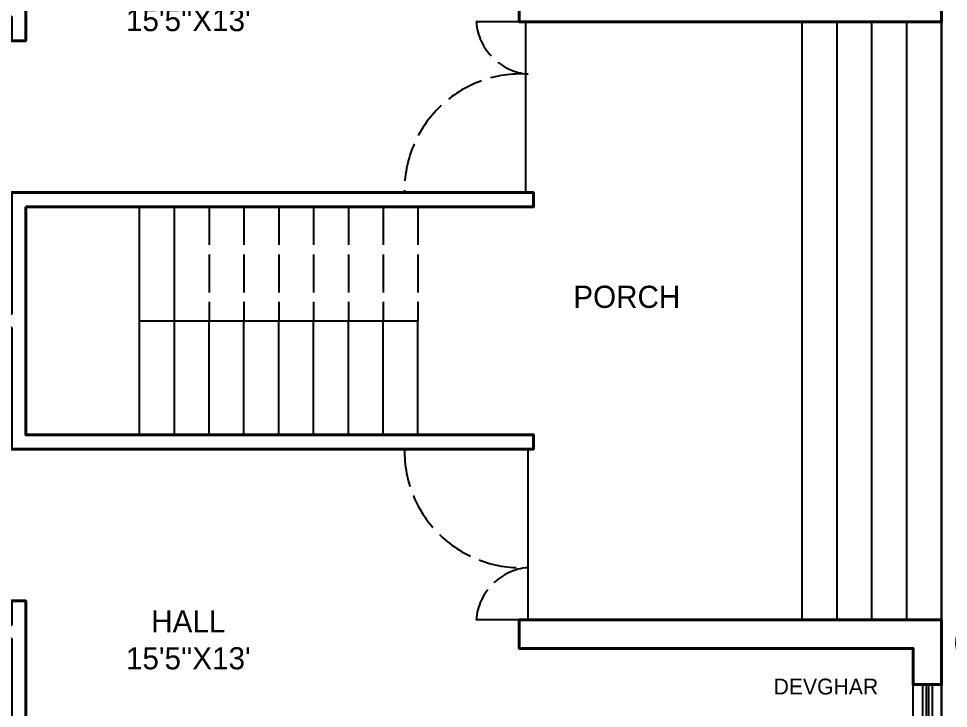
# Model space of a CAD drawing. Header units: feet. Extents: x 3867 to 6666, y -160 to 1574.
# Drawn here: x 4231.8 to 4525.7, y 363.6 to 581.6 of the extents above; entities that cross this region are included whole.
import ezdxf

# ---------------------------------------------------------------- set-up
doc = ezdxf.new("R2010")
doc.units = ezdxf.units.FT
doc.linetypes.add('ACAD_ISO02W100', pattern=[15, 12, -3])
doc.layers.add('5', color=5, linetype='Continuous')
doc.layers.add('PDF_Text', color=7, linetype='Continuous')
doc.layers.add('flooring', color=255, linetype='Continuous', lineweight=20)
doc.layers.add('FURNITURE', color=17, linetype='Continuous', true_color=0x753b35)
doc.styles.add('PDF Bahnschrift', font='')
doc.styles.get('PDF Bahnschrift').set_extended_font_data('Bahnschrift')

# ---------------------------------------------------------------- blocks, each defined once
blk = doc.blocks.new('WD_WIN4')
for p, q in [((-0.5, 0.5), (0.5, 0.5)), ((-0.5, 0.12), (0.5, 0.12)), ((-0.5, -0.12), (0.5, -0.12)), ((-0.5, -0.5), (0.5, -0.5))]:
    blk.add_line(p, q)
blk = doc.blocks.new('5EDTFRYGTUI')
h = blk.add_hatch()
h.set_pattern_fill('AR-SAND', color=3, scale=1.35, angle=344.2936, style=0)
h.set_pattern_definition([(21.793635, (2261.2897, 5171.3876), (0.6223016, 2.5271084), [0, -2.052, 0, -2.295, 0, -2.19375]), (351.793635, (2261.2897, 5171.3876), (3.3313572, 3.0208683), [0, -1.107, 0, -1.8495, 0, -0.70875]), (311.793635, (2259.6912, 5171.837), (4.0491859, -1.1307242), [0, -0.675, 0, -2.43, 0, -3.1725]), (301.793635, (2259.6912, 5171.837), (4.2274928, 0.0420173), [0, -0.3375, 0, -1.593, 0, -1.8225])])
h.paths.add_polyline_path([(2370.72, -376.73, -0.320058), (2377.7, -375.7), (2377.75, -375.51, 0.221345), (2369.38, -373.42, -0.15495), (2376.26, -370.12, 0.568465), (2368.81, -372.72, 0.594226), (2362.45, -369.21, -0.125811), (2364.93, -370.19, -0.066291), (2366.45, -371.21, 0.027929), (2365.81, -370.99, -0.130113), (2367.04, -373.46, 0.082005), (2362.32, -372.87, -0.144861), (2363.68, -374.3, 0.146074), (2365.64, -374.75, -0.015918), (2365.97, -374.72, -0.023456), (2365.64, -374.75, 0.083337), (2364.01, -375.27, -0.265337), (2362.85, -378.52, 0.144973), (2362.69, -376.24, 0.436196), (2363.03, -383.82, -0.493671), (2365.74, -377.8, 0.317715), (2369.29, -386.37), (2369.48, -385.69, -0.222385), (2368.29, -379.67, 0.261109), (2372.5, -384.58), (2372.68, -383.93, -0.212466), (2370.6, -378.67, -0.111115), (2376.42, -380.27), (2376.69, -379.31, 0.287309)])
edge = h.paths.add_edge_path()
edge.add_arc((2359.39, -376.4), 4.84, 139.1313, 260.7847)
edge.add_arc((2361.9, -377.02), 5.29, 142.8311, 231.7344, ccw=False)
edge.add_arc((2363.31, -374.99), 5.75, 168.3537, 244.4062)
edge.add_arc((2363.95, -377.03), 4.43, 137.5041, 225.2806, ccw=False)
edge.add_arc((2358.92, -377.65), 4.02, -12.4674, 64.1027, ccw=False)
edge.add_arc((2360.58, -375.89), 3.48, 310.6987, 460.4479)
edge.add_arc((2364.17, -376.84), 6.07, 74.3107, 133.9145, ccw=False)
edge.add_arc((2361.77, -374.55), 5.38, 41.4199, 54.0909)
edge.add_arc((2361.87, -376.41), 6.93, 63.7877, 88.283)
edge.add_arc((2364.68, -372.7), 4.13, 122.5897, 128.9964, ccw=False)
edge.add_arc((2361.77, -374.55), 5.38, 82.7741, 121.9301)
edge.add_arc((2366.31, -374.43), 8.62, 95.4762, 148.9301, ccw=False)
edge.add_arc((2362.44, -369.47), 4.73, 49.8737, 160.4734)
edge.add_arc((2353.9, -368.41), 4.12, 7.3078, 129.1242)
edge.add_arc((2351.69, -370.81), 5.6, 8.5281, 93.9024, ccw=False)
edge.add_arc((2351.67, -380.78), 12.15, 62.7356, 107.1105)
edge.add_arc((2349.44, -376.98), 7.92, 47.0104, 99.7746, ccw=False)
edge.add_arc((2355.05, -375.83), 4.66, 92.6284, 213.7083)
edge.add_spline(control_points=[(2351.18, -378.42), (2351.45, -378.45), (2351.7, -378.6), (2351.95, -378.76)], knot_values=[36.735208, 36.735208, 36.735208, 36.735208, 37.718214, 37.718214, 37.718214, 37.718214], degree=3, periodic=0)
edge.add_arc((2356.17, -377.58), 4.37, 95.6831, 195.5903, ccw=False)
h = blk.add_hatch()
h.set_pattern_fill('AR-SAND', color=3, scale=1.35, angle=344.2936, style=0)
h.set_pattern_definition([(21.7936, (2211.0148, -474.9587), (0.622302, 2.527108), [0, -2.052, 0, -2.295, 0, -2.19375]), (351.7936, (2211.0148, -474.9587), (3.33136, 3.02087), [0, -1.107, 0, -1.8495, 0, -0.70875]), (311.7936, (2209.4163, -474.5092), (4.049186, -1.130724), [0, -0.675, 0, -2.43, 0, -3.1725]), (301.7936, (2209.4163, -474.5092), (4.22749, 0.04202), [0, -0.3375, 0, -1.593, 0, -1.8225])])
h.paths.add_polyline_path([(2372.9, -377.9, -0.160182), (2369.38, -376.89, 0.307235), (2371.52, -381.05, -0.04988), (2370.52, -380.82, 0.091602), (2368.85, -383.21), (2369.48, -385.21, -0.166251), (2373.09, -382.23, 0.323754), (2371.98, -389.9, -0.275043), (2375.22, -383.57, -0.1336), (2377.29, -390.48, 0.367073), (2376.89, -382.57, -0.365176), (2381.75, -388.71, 0.24387), (2378.99, -379.71, -0.205921)])
h.paths.add_polyline_path([(2378.14, -379.16, 0.198386), (2379.86, -376.52, -0.126633), (2376.57, -376.43, -0.067708), (2375.26, -377.31, 0.119999)])
h.paths.add_polyline_path([(2378.15, -379.16, 0.063459), (2379.94, -379.54, -0.030021), (2378.99, -379.71, -0.02923), (2379.77, -380.61, -0.114778), (2384.48, -383.83, 0.566759)])
at = {"layer": 'FURNITURE'}
h = blk.add_hatch(dxfattribs=at)
h.set_pattern_fill('AR-SAND', color=3, scale=2.025, angle=387.3611, style=0)
h.set_pattern_definition([(64.86114, (1314.476, -1168.8824), (-1.906557, 3.406684), [0, -3.078, 0, -3.4425, 0, -3.290625]), (34.86114, (1314.476, -1168.8824), (0.55634, 6.722615), [0, -1.6605, 0, -2.77425, 0, -1.063125]), (354.86114, (1312.264, -1170.027), (5.595386, 2.908463), [0, -1.0125, 0, -3.645, 0, -4.75875]), (344.86114, (1312.264, -1170.027), (4.589552, 4.37622), [0, -0.50625, 0, -2.3895, 0, -2.73375])])
h.paths.add_polyline_path([(2365.13, -360.31, -0.365176), (2367.53, -353.4, 0.248452), (2361.79, -360.25, -0.15495), (2361.46, -353.14, 0.568465), (2360.98, -360.49, 0.569729), (2354.94, -366.12, -0.53021), (2361.36, -363.57, 0.455339), (2360.07, -371.66, -0.245945), (2362.7, -365.89, 0.664143), (2368.42, -369.5, -0.493671), (2364.23, -364.98, 0.380323), (2374.16, -363.94, -0.297658), (2366.77, -363.47, 0.323754), (2373.37, -360.49, -0.275043), (2366.75, -361.12, -0.1336), (2371.15, -356.02, 0.367073)])
at = {"color": 3}
blk.add_line((2367.43, -363.56), (2367.56, -363.98), dxfattribs=at)
for centre, radius, start, end in [((2363.41, -356.95), 4.29, 117.069, 235.5358), ((2372.82, -356.18), 11.77, 165.0429, 200.2746), ((2371.13, -362.24), 9.55, 112.1536, 167.9647), ((2370.42, -358.28), 5.67, 120.7206, 200.9645), ((2370.67, -361.72), 5.72, 85.0936, 165.7209), ((2378.32, -366.66), 12.83, 123.9537, 154.3922), ((2359.63, -365.1), 4.8, 73.6155, 192.3012), ((2368.02, -357.42), 6.17, 258.3809, 330.1391), ((2359.01, -367.02), 4.17, 55.7523, 167.4843), ((2363.97, -368.13), 5.26, 119.8005, 222.0925), ((2368.61, -358.88), 7.51, 234.3279, 317.6197), ((2370.83, -358.05), 6.76, 233.1518, 299.4561), ((2375, -367.9), 4.59, 83.1003, 201.5671), ((2383.83, -372.85), 12.6, 131.0743, 166.3059), ((2363.62, -370.35), 4.73, 82.9551, 193.5548), ((2366.89, -371.28), 6.83, 127.8789, 183.1483), ((2369.57, -372.39), 8.62, 128.5576, 182.0115), ((2366.32, -366.49), 3.67, 170.5791, 304.9385), ((2370.7, -363.19), 6.71, 195.4985, 250.1956), ((2378.27, -376.22), 10.23, 78.185, 133.996), ((2380.02, -372.27), 6.07, 86.7519, 166.9959), ((2355.89, -374.12), 4.12, 40.3892, 162.2055), ((2361.75, -375.36), 5.85, 119.2012, 127.3982), ((2361.75, -375.36), 5.85, 119.2012, 127.3982), ((2365.84, -374.97), 5.38, 44.8481, 155.0115), ((2361.75, -375.36), 5.85, 71.1323, 92.9518), ((2368.66, -374.58), 6.07, 86.7519, 166.9959), ((2367.26, -371.83), 4.13, 32.7916, 162.0778), ((2378.17, -375.47), 6.12, 51.1249, 131.7522), ((2360.34, -384.7), 12.15, 95.817, 140.1919), ((2355.34, -377.34), 5.6, 41.6095, 126.9838), ((2365.14, -375.73), 3.48, 343.7801, 133.5293), ((2382.01, -384.44), 13.73, 89.985, 120.4236), ((2381.04, -369.05), 6.96, 210.6614, 272.1756), ((2356.4, -382.73), 7.92, 80.0918, 132.856), ((2360.48, -378.71), 4.66, 125.7098, 266.2369), ((2362.36, -379.57), 4.37, 128.7645, 239.8967), ((2364.42, -376.81), 4.84, 172.2127, 293.866), ((2366.86, -375.97), 5.29, 175.9125, 264.8158), ((2366.94, -373.49), 5.75, 201.4351, 281.7864), ((2368.58, -374.85), 4.43, 170.5854, 265.5304), ((2364.71, -378.12), 4.02, 20.614, 97.1841), ((2372.17, -375.91), 5.18, 168.5208, 262.7873), ((2373.51, -377.39), 4.16, 136.33, 241.4268), ((2378.04, -371.72), 8.04, 200.3592, 283.651), ((2380.51, -372.32), 7.24, 199.1831, 265.4874), ((2378.39, -370.07), 6.61, 224.4122, 296.1704), ((2361.5, -375.8), 5.85, 318.5822, 345.8049), ((2376.17, -386.53), 8.04, 111.7931, 195.085), ((2379.92, -383.4), 4.59, 354.5342, 113.0011), ((2361.5, -375.8), 5.85, 235.187, 285.2298), ((2375.2, -392.34), 12.6, 42.5082, 77.7399), ((2371.69, -386.87), 10.23, 349.6189, 45.4299), ((2375.64, -389.01), 7.24, 110.617, 176.9213), ((2377.83, -386.84), 6.61, 135.8461, 207.6044), ((2378.92, -389.46), 6.96, 122.0953, 183.6095), ((2363.56, -390.82), 13.73, 1.4189, 31.8575), ((2375.67, -388.52), 6.07, 358.1858, 78.4298), ((2372.43, -386.75), 6.12, 322.5589, 43.1862), ((2375.71, -381.17), 5.85, 239.7363, 280.0846)]:
    blk.add_arc(centre, radius, start, end, dxfattribs=at)
at = {"color": 32}
for centre, radius, start, end in [((2364.62, -361.94), 5.47, 102.718, 129.3432), ((2364.62, -361.94), 5.47, 61.3739, 85.6286), ((2364.62, -361.94), 5.47, 2.271, 42.6193), ((2364.62, -361.94), 5.47, 151.3139, 162.56), ((2354.32, -370.25), 8.65, 68.0067, 304.854), ((2372.67, -372.05), 5.85, 27.4052, 51.66), ((2372.67, -372.05), 5.85, 328.3023, 8.6506), ((2372.67, -372.05), 5.85, 235.7812, 272.183), ((2372.67, -372.05), 5.85, 295.8024, 311.6899), ((2370.12, -383.91), 6.79, 156.9489, 332.8697)]:
    blk.add_arc(centre, radius, start, end, dxfattribs=at)
at = {"color": 3, "ltscale": 10}
blk.add_arc((2369.54, -355.24), 6.5, 244.63, 306.1443, dxfattribs=at)
at = {"layer": 'flooring', "color": 3}
for p, q in [((2378.23, -373.91), (2379.2, -375.76)), ((2376.6, -378.41), (2380.66, -376.28)), ((2379.73, -376.77), (2380.85, -378.9)), ((2362.76, -381.52), (2363.42, -382.77))]:
    blk.add_line(p, q, dxfattribs=at)

msp = doc.modelspace()

# ---------------------------------------------------------------- linework, layer by layer
for p, q in [((4523.57, 252.08), (4523.57, 720.08)), ((4234.07, 711.08), (4234.07, 574.58)), ((4390.07, 580.58), (4390.07, 589.58)), ((4390.07, 589.58), (4390.07, 580.58)), ((4392.89, 580.58), (4376.44, 580.58)), ((4390.07, 580.58), (4523.57, 580.58)), ((4390.07, 580.58), (4523.57, 580.58)), ((4392.1, 580.58), (4392.1, 526.58)), ((4479.57, 391.58), (4479.57, 580.58)), ((4490.57, 391.58), (4490.57, 580.58)), ((4501.57, 391.58), (4501.57, 580.58)), ((4512.57, 391.58), (4512.57, 580.58)), ((4523.57, 391.58), (4523.57, 580.58)), ((4229.57, 574.58), (4234.07, 574.58)), ((4229.57, 526.58), (4394.57, 526.58)), ((4394.57, 522.08), (4394.57, 526.58)), ((4394.57, 526.58), (4394.57, 522.08)), ((4234.07, 522.08), (4394.57, 522.08)), ((4234.07, 450.08), (4234.07, 522.08)), ((4234.07, 522.08), (4394.57, 522.08)), ((4270.07, 450.08), (4270.07, 522.08)), ((4281.07, 450.08), (4281.07, 522.08)), ((4270.07, 486.08), (4358.07, 486.08)), ((4292.07, 450.08), (4292.07, 486.08)), ((4303.07, 450.08), (4303.07, 486.08)), ((4314.07, 450.08), (4314.07, 486.08)), ((4325.07, 450.08), (4325.07, 486.08)), ((4336.07, 450.08), (4336.07, 486.08)), ((4347.07, 450.08), (4347.07, 486.08)), ((4358.07, 450.08), (4358.07, 486.08)), ((4234.07, 450.08), (4394.57, 450.08)), ((4394.57, 445.58), (4394.57, 450.08)), ((4229.57, 445.58), (4394.57, 445.58)), ((4392.89, 391.58), (4392.89, 445.58)), ((4229.57, 397.58), (4234.07, 397.58)), ((4234.07, 261.08), (4234.07, 397.58)), ((4392.89, 391.58), (4376.44, 391.58)), ((4390.07, 391.58), (4523.57, 391.58)), ((4390.07, 382.58), (4390.07, 391.58)), ((4390.07, 382.58), (4514.57, 382.58)), ((4514.57, 261.08), (4514.57, 382.58)), ((4514.57, 371.18), (4523.57, 371.18))]:
    msp.add_line(p, q)
at = {"linetype": 'ACAD_ISO02W100'}
for p, q in [((4292.07, 522.08), (4292.07, 486.08)), ((4303.07, 522.08), (4303.07, 486.08)), ((4314.07, 522.08), (4314.07, 486.08)), ((4325.07, 522.08), (4325.07, 486.08)), ((4336.07, 522.08), (4336.07, 486.08)), ((4347.07, 522.08), (4347.07, 486.08)), ((4358.07, 522.08), (4358.07, 486.08))]:
    msp.add_line(p, q, dxfattribs=at)
msp.add_lwpolyline([(4523.57, 252.08), (3923.57, 252.08), (3923.57, 720.08), (4523.57, 720.08)], close=True)
at = {"lineweight": 40}
for points in [[(4281.57, 720.08), (4220.57, 720.08), (4220.57, 711.08), (4229.57, 711.08), (4229.57, 586.58), (4211.57, 586.58), (4211.57, 582.08), (4229.57, 582.08), (4229.57, 574.58), (4234.07, 574.58), (4234.07, 711.08), (4281.57, 711.08)], [(4523.57, 600.99), (4514.57, 600.99), (4514.57, 589.58), (4390.07, 589.58), (4390.07, 580.58), (4392.89, 580.58), (4523.57, 580.58)], [(4234.07, 522.08), (4394.57, 522.08), (4394.57, 526.58), (4229.57, 526.58), (4229.57, 488.33), (4016.57, 488.33), (4016.57, 518.33), (4012.07, 518.33), (4012.07, 488.33), (3932.57, 488.33), (3932.57, 502), (3923.57, 502), (3923.57, 470.17), (3932.57, 470.17), (3932.57, 483.83), (4012.07, 483.83), (4012.07, 453.83), (4016.57, 453.83), (4016.57, 483.83), (4229.57, 483.83), (4229.57, 445.58), (4394.57, 445.58), (4394.57, 450.08), (4234.07, 450.08)], [(4281.57, 261.08), (4234.07, 261.08), (4234.07, 397.58), (4229.57, 397.58), (4229.57, 390.08), (4211.57, 390.08), (4211.57, 385.58), (4229.57, 385.58), (4229.57, 261.08), (4220.57, 261.08), (4220.57, 252.08), (4281.57, 252.08)], [(4523.57, 391.58), (4390.07, 391.58), (4390.07, 382.58), (4514.57, 382.58), (4514.57, 371.18), (4523.57, 371.18)]]:
    msp.add_lwpolyline(points, close=True, dxfattribs=at)
at = {"linetype": 'ACAD_ISO02W100'}
for centre, radius, start, end in [((4394.54, 582.1), 18.17, 184.7851, 264.7842), ((4390.56, 527.36), 36.72, 86.36, 181.2074), ((4390.56, 444.81), 36.72, 178.7926, 273.64), ((4394.54, 390.07), 18.17, 95.2158, 175.2149)]:
    msp.add_arc(centre, radius, start, end, dxfattribs=at)

# ---------------------------------------------------------------- block references
at = {"lineweight": 40, "rotation": 307.022872106022}
msp.add_blockref('5EDTFRYGTUI', (3414.77, 2487.16), dxfattribs=at)
at = {"layer": '5', "xscale": 60, "yscale": 3, "zscale": 60, "rotation": 269.9999999999882}
msp.add_blockref('WD_WIN4', (4519.07, 341.18), dxfattribs=at)

# ---------------------------------------------------------------- texts
at = {"layer": 'PDF_Text', "width": 110.9724, "style": 'PDF Bahnschrift'}
for s, insert, char_height, attachment_point in [("\\pxqc;{\\H0.91678x;HALL\\P15'5''X13'}", (4340.96, 577.51), 7.6354, 9), ('\\pxqc;{\\H0.91678x;PORCH}', (4479.57, 497.18), 7.6354, 3), ("\\pxqc;{\\H0.91678x;HALL\\P15'5''X13'}", (4340.96, 394.65), 7.6354, 3), ('\\pxqc;DEVGHAR', (4542.51, 373.04), 5, 3)]:
    msp.add_mtext(s, dxfattribs=dict(at, insert=insert, char_height=char_height, attachment_point=attachment_point))

doc.saveas('drawing.dxf')
